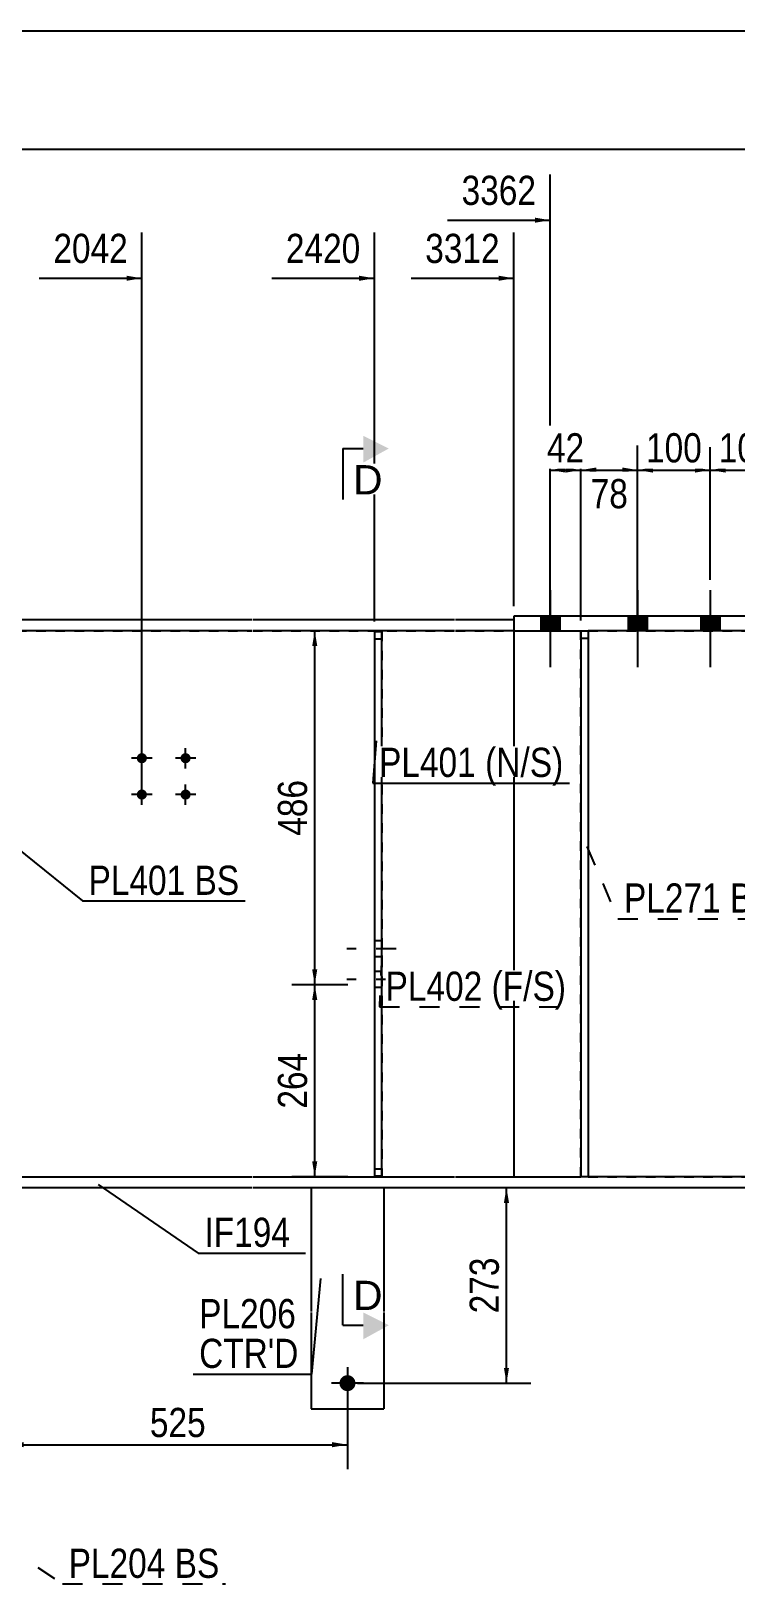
# Model space of a CAD drawing. Header units: millimetres. Extents: x -242 to 170, y -177 to 110.
# Drawn here: x -143.8 to -74.7, y -42.1 to 110.3 of the extents above; entities that cross this region are included whole.
import ezdxf

# ---------------------------------------------------------------- set-up
doc = ezdxf.new("R2010")
doc.units = ezdxf.units.MM
doc.linetypes.add('DXK_LINE_DOT1', pattern=[1.8814, 0.9407, -0.9407])
doc.linetypes.add('DXK_LINE_DOT2', pattern=[3.9198, 1.9599, -1.9599])
doc.styles.add('Arial', font='ARIAL.TTF', dxfattribs={"height": 0.2})
doc.styles.add('Arial Narrow', font='ARIALN.TTF', dxfattribs={"height": 0.2})

# ---------------------------------------------------------------- blocks, each defined once
blk = doc.blocks.new('Unknown-623346275-1210')
at = {"color": 5, "linetype": 'Continuous'}
blk.add_line((170.32, 110.34), (-239.68, 110.34), dxfattribs=at)
blk = doc.blocks.new('Bolt-623346275-14867 - 1645')
at = {"color": 3, "linetype": 'DXK_LINE_DOT2'}
for p, q in [((-107.98, 20.28), (-112.84, 20.28)), ((-109.41, 21.07), (-110.13, 21.07)), ((-109.41, 19.5), (-110.13, 19.5)), ((-107.98, 17.25), (-112.84, 17.25)), ((-109.41, 18.04), (-110.13, 18.04)), ((-109.41, 16.47), (-110.13, 16.47))]:
    blk.add_line(p, q, dxfattribs=at)
blk = doc.blocks.new('Bolt-623346275-1778 - 1645')
at = {"linetype": 'Continuous'}
for points in [[(-133.44, 38.98, -1), (-132.44, 38.98, -1)], [(-129.15, 38.98, -1), (-128.15, 38.98, -1)], [(-133.44, 35.41, -1), (-132.44, 35.41, -1)], [(-129.15, 35.41, -1), (-128.15, 35.41, -1)]]:
    blk.add_hatch(color=3, dxfattribs=at).paths.add_polyline_path(points)
at = {"color": 3, "linetype": 'Continuous'}
for p, q in [((-132.94, 37.98), (-132.94, 39.98)), ((-128.65, 37.98), (-128.65, 39.98)), ((-131.94, 38.98), (-133.94, 38.98)), ((-127.65, 38.98), (-129.65, 38.98)), ((-131.94, 35.41), (-133.94, 35.41)), ((-132.94, 34.41), (-132.94, 36.41)), ((-127.65, 35.41), (-129.65, 35.41)), ((-128.65, 34.41), (-128.65, 36.41))]:
    blk.add_line(p, q, dxfattribs=at)
blk = doc.blocks.new('Bolt-623346275-2176 - 1645')
at = {"linetype": 'Continuous'}
blk.add_hatch(color=3, dxfattribs=at).paths.add_polyline_path([(-112.77, -23.14, -1), (-112.77, -21.57, -1)])
at = {"color": 3, "linetype": 'Continuous'}
for p, q in [((-112.77, -20.79), (-112.77, -23.93)), ((-111.2, -22.36), (-114.34, -22.36))]:
    blk.add_line(p, q, dxfattribs=at)
blk = doc.blocks.new('Part-623346275-1742 - 1645')
at = {"color": 2, "linetype": 'Continuous'}
for p, q in [((-89.86, 51.48), (-89.86, -2.09)), ((-89.86, 51.48), (-89.15, 51.48)), ((-89.15, 51.48), (-89.15, -2.09)), ((-89.15, -2.09), (-89.86, -2.09))]:
    blk.add_line(p, q, dxfattribs=at)
at = {"color": 7, "linetype": 'DXK_LINE_DOT1'}
blk.add_line((-89.86, 50.77), (-89.15, 50.77), dxfattribs=at)
blk = doc.blocks.new('Part-623346275-1805 - 1645')
at = {"color": 2, "linetype": 'Continuous'}
for p, q in [((-110.13, 51.41), (-110.13, -2.02)), ((-110.13, 51.41), (-109.41, 51.41)), ((-109.41, -2.02), (-109.41, 51.41)), ((-110.13, -2.02), (-109.41, -2.02))]:
    blk.add_line(p, q, dxfattribs=at)
blk = doc.blocks.new('Part-623346275-1670 - 1645')
at = {"color": 7, "linetype": 'DXK_LINE_DOT1'}
for p, q in [((-110.13, 51.41), (-110.13, -2.02)), ((-109.41, 51.41), (-110.13, 51.41)), ((-110.13, 50.69), (-109.41, 50.69)), ((-109.41, 51.41), (-109.41, -2.02)), ((-110.13, -1.31), (-109.41, -1.31)), ((-110.13, -2.02), (-109.41, -2.02))]:
    blk.add_line(p, q, dxfattribs=at)
blk = doc.blocks.new('Part-623346275-1769 - 1645')
at = {"color": 7, "linetype": 'DXK_LINE_DOT1'}
for p, q in [((-89.86, -2.09), (-89.86, 51.48)), ((-89.86, 51.48), (-89.15, 51.48)), ((-89.15, 51.48), (-89.15, -2.09)), ((-89.15, -2.09), (-89.86, -2.09))]:
    blk.add_line(p, q, dxfattribs=at)
blk = doc.blocks.new('Part-623346275-2047 - 1645')
at = {"color": 2, "linetype": 'Continuous'}
for p, q in [((-154.59, -2.09), (-122.15, -2.09)), ((-122.05, -2.09), (-102.27, -2.09)), ((-102.17, -2.09), (-89.86, -2.09)), ((-24.05, -2.09), (-89.15, -2.09)), ((-154.59, -3.16), (-122.15, -3.16)), ((-122.05, -3.16), (-102.27, -3.16)), ((-102.17, -3.16), (-11.65, -3.16))]:
    blk.add_line(p, q, dxfattribs=at)
blk = doc.blocks.new('Bolt-623346275-1776 - 1645')
at = {"linetype": 'Continuous'}
for points in [[(-91.95, 52.91), (-93.81, 52.91), (-93.81, 51.48), (-91.95, 51.48)], [(-91.95, 52.91), (-93.81, 52.91), (-93.81, 51.48), (-91.95, 51.48)], [(-83.38, 52.91), (-85.24, 52.91), (-85.24, 51.48), (-83.38, 51.48)], [(-83.38, 52.91), (-85.24, 52.91), (-85.24, 51.48), (-83.38, 51.48)], [(-76.24, 52.91), (-78.1, 52.91), (-78.1, 51.48), (-76.24, 51.48)], [(-76.24, 52.91), (-78.1, 52.91), (-78.1, 51.48), (-76.24, 51.48)], [(-69.1, 52.91), (-70.95, 52.91), (-70.95, 51.48), (-69.1, 51.48)], [(-69.1, 52.91), (-70.95, 52.91), (-70.95, 51.48), (-69.1, 51.48)], [(-55.98, 52.91), (-57.84, 52.91), (-57.84, 51.48), (-55.98, 51.48)], [(-55.98, 52.91), (-57.84, 52.91), (-57.84, 51.48), (-55.98, 51.48)], [(-42.86, 52.91), (-44.72, 52.91), (-44.72, 51.48), (-42.86, 51.48)], [(-42.86, 52.91), (-44.72, 52.91), (-44.72, 51.48), (-42.86, 51.48)], [(-35.72, 52.91), (-37.58, 52.91), (-37.58, 51.48), (-35.72, 51.48)], [(-35.72, 52.91), (-37.58, 52.91), (-37.58, 51.48), (-35.72, 51.48)], [(-28.58, 52.91), (-30.44, 52.91), (-30.44, 51.48), (-28.58, 51.48)], [(-28.58, 52.91), (-30.44, 52.91), (-30.44, 51.48), (-28.58, 51.48)], [(-20.01, 52.91), (-21.86, 52.91), (-21.86, 51.48), (-20.01, 51.48)], [(-20.01, 52.91), (-21.86, 52.91), (-21.86, 51.48), (-20.01, 51.48)]]:
    blk.add_hatch(color=3, dxfattribs=at).paths.add_polyline_path(points)
at = {"color": 3, "linetype": 'Continuous'}
for p, q in [((-92.88, 55.47), (-92.88, 47.91)), ((-92.88, 55.47), (-92.88, 47.91)), ((-84.31, 55.47), (-84.31, 47.91)), ((-84.31, 55.47), (-84.31, 47.91)), ((-77.17, 55.47), (-77.17, 47.91)), ((-77.17, 55.47), (-77.17, 47.91)), ((-70.03, 55.47), (-70.03, 47.91)), ((-70.03, 55.47), (-70.03, 47.91)), ((-56.91, 55.47), (-56.91, 47.91)), ((-56.91, 55.47), (-56.91, 47.91)), ((-43.79, 55.47), (-43.79, 47.91)), ((-43.79, 55.47), (-43.79, 47.91)), ((-36.65, 55.47), (-36.65, 47.91)), ((-36.65, 55.47), (-36.65, 47.91)), ((-29.51, 55.47), (-29.51, 47.91)), ((-29.51, 55.47), (-29.51, 47.91)), ((-20.94, 55.47), (-20.94, 47.91)), ((-20.94, 55.47), (-20.94, 47.91)), ((-93.81, 52.91), (-93.81, 51.48)), ((-93.81, 52.91), (-93.81, 51.48)), ((-91.95, 52.91), (-91.95, 51.48)), ((-91.95, 52.91), (-91.95, 51.48)), ((-85.24, 52.91), (-85.24, 51.48)), ((-85.24, 52.91), (-85.24, 51.48)), ((-83.38, 52.91), (-83.38, 51.48)), ((-83.38, 52.91), (-83.38, 51.48)), ((-78.1, 52.91), (-78.1, 51.48)), ((-78.1, 52.91), (-78.1, 51.48)), ((-76.24, 52.91), (-76.24, 51.48)), ((-76.24, 52.91), (-76.24, 51.48)), ((-70.95, 52.91), (-70.95, 51.48)), ((-70.95, 52.91), (-70.95, 51.48)), ((-69.1, 52.91), (-69.1, 51.48)), ((-69.1, 52.91), (-69.1, 51.48)), ((-57.84, 52.91), (-57.84, 51.48)), ((-57.84, 52.91), (-57.84, 51.48)), ((-55.98, 52.91), (-55.98, 51.48)), ((-55.98, 52.91), (-55.98, 51.48)), ((-44.72, 52.91), (-44.72, 51.48)), ((-44.72, 52.91), (-44.72, 51.48)), ((-42.86, 52.91), (-42.86, 51.48)), ((-42.86, 52.91), (-42.86, 51.48)), ((-37.58, 52.91), (-37.58, 51.48)), ((-37.58, 52.91), (-37.58, 51.48)), ((-35.72, 52.91), (-35.72, 51.48)), ((-35.72, 52.91), (-35.72, 51.48)), ((-30.44, 52.91), (-30.44, 51.48)), ((-30.44, 52.91), (-30.44, 51.48)), ((-28.58, 52.91), (-28.58, 51.48)), ((-28.58, 52.91), (-28.58, 51.48)), ((-21.86, 52.91), (-21.86, 51.48)), ((-21.86, 52.91), (-21.86, 51.48)), ((-20.01, 52.91), (-20.01, 51.48)), ((-20.01, 52.91), (-20.01, 51.48))]:
    blk.add_line(p, q, dxfattribs=at)
blk = doc.blocks.new('Part-623346275-2003 - 1645')
at = {"color": 2, "linetype": 'Continuous'}
for p, q in [((-187.32, 52.55), (-213.93, 52.55)), ((-213.93, 52.55), (-213.93, 51.48)), ((-169.04, 52.55), (-187.22, 52.55)), ((-154.69, 52.55), (-168.94, 52.55)), ((-122.15, 52.55), (-154.59, 52.55)), ((-102.27, 52.55), (-122.05, 52.55)), ((-96.45, 52.55), (-102.17, 52.55)), ((-96.45, 52.55), (-96.45, 51.48)), ((-187.32, 51.48), (-213.93, 51.48)), ((-169.04, 51.48), (-187.22, 51.48)), ((-154.69, 51.48), (-168.94, 51.48)), ((-122.15, 51.48), (-154.59, 51.48)), ((-102.27, 51.48), (-122.05, 51.48)), ((-96.45, 51.48), (-102.17, 51.48))]:
    blk.add_line(p, q, dxfattribs=at)
blk = doc.blocks.new('Part-623346275-2130 - 1645')
at = {"color": 2, "linetype": 'Continuous'}
for p, q in [((-96.45, 51.48), (-96.45, -2.09)), ((-17.36, 51.48), (-17.36, -2.09))]:
    blk.add_line(p, q, dxfattribs=at)
at = {"color": 7, "linetype": 'DXK_LINE_DOT1'}
for p, q in [((-96.45, 51.48), (-89.86, 51.48)), ((-89.15, 51.48), (-24.05, 51.48)), ((-23.34, 51.48), (-17.36, 51.48)), ((-96.45, -2.09), (-89.86, -2.09)), ((-89.15, -2.09), (-24.05, -2.09)), ((-23.34, -2.09), (-17.36, -2.09))]:
    blk.add_line(p, q, dxfattribs=at)
blk = doc.blocks.new('Part-623346275-2155 - 1645')
at = {"color": 2, "linetype": 'Continuous'}
for p, q in [((-116.34, -3.16), (-116.34, -15.31)), ((-109.2, -3.16), (-109.2, -15.31)), ((-116.34, -15.41), (-116.34, -24.86)), ((-109.2, -15.41), (-109.2, -24.86)), ((-116.34, -24.86), (-109.2, -24.86))]:
    blk.add_line(p, q, dxfattribs=at)
at = {"color": 7, "linetype": 'DXK_LINE_DOT1'}
blk.add_line((-116.34, -3.16), (-109.2, -3.16), dxfattribs=at)
blk = doc.blocks.new('Part-623346275-3206 - 1645')
at = {"color": 2, "linetype": 'Continuous'}
for p, q in [((-17.36, 52.91), (-96.45, 52.91)), ((-96.45, 52.91), (-96.45, 51.48)), ((-17.36, 51.48), (-17.36, 52.91)), ((-96.45, 51.48), (-89.86, 51.48)), ((-24.05, 51.48), (-89.15, 51.48)), ((-17.36, 51.48), (-23.34, 51.48))]:
    blk.add_line(p, q, dxfattribs=at)
blk = doc.blocks.new('Part-623346275-3209 - 1645')
at = {"color": 7, "linetype": 'DXK_LINE_DOT1'}
for p, q in [((-213.93, 51.48), (-213.93, -2.09)), ((-213.93, 51.48), (-187.32, 51.48)), ((-187.22, 51.48), (-169.04, 51.48)), ((-168.94, 51.48), (-154.69, 51.48)), ((-154.59, 51.48), (-122.15, 51.48)), ((-122.05, 51.48), (-102.27, 51.48)), ((-102.17, 51.48), (-96.45, 51.48)), ((-96.45, 51.48), (-96.45, -2.09)), ((-213.93, -2.09), (-187.32, -2.09)), ((-187.22, -2.09), (-169.04, -2.09)), ((-168.94, -2.09), (-154.69, -2.09)), ((-154.59, -2.09), (-122.15, -2.09)), ((-122.05, -2.09), (-102.27, -2.09)), ((-102.17, -2.09), (-96.45, -2.09))]:
    blk.add_line(p, q, dxfattribs=at)
blk = doc.blocks.new('StraightDimension-623346275-21803 - 1645')
at = {"linetype": 'Continuous'}
for points in [[(-75.67, 67.01), (-77.17, 67.26), (-75.67, 67.51)], [(-71.53, 67.51), (-70.03, 67.26), (-71.53, 67.01)]]:
    blk.add_hatch(color=7, dxfattribs=at).paths.add_polyline_path(points)
at = {"color": 7, "linetype": 'Continuous'}
for p, q in [((-77.17, 56.47), (-77.17, 69.51)), ((-70.03, 56.47), (-70.03, 69.51)), ((-77.17, 67.26), (-70.03, 67.26))]:
    blk.add_line(p, q, dxfattribs=at)
at = {"color": 0}
blk.add_wipeout([(-70.25, 67.41), (-70.25, 71.61), (-76.94, 71.61), (-76.94, 67.41)], dxfattribs=at)
at = {"color": 3, "style": 'Arial Narrow'}
blk.add_text('100', height=2.863, dxfattribs=at).set_placement((-76.34, 68.01))
blk = doc.blocks.new('StraightDimension-623346275-2334 - 1645')
at = {"color": 7, "linetype": 'Continuous'}
blk.add_line((-215.36, 98.76), (141.5, 98.76), dxfattribs=at)
blk = doc.blocks.new('StraightDimension-623346275-2301 - 1645')
at = {"linetype": 'Continuous'}
for points in [[(-97.42, -4.66), (-97.17, -3.16), (-96.92, -4.66)], [(-96.92, -20.86), (-97.17, -22.36), (-97.42, -20.86)]]:
    blk.add_hatch(color=7, dxfattribs=at).paths.add_polyline_path(points)
at = {"color": 7, "linetype": 'Continuous'}
for p, q in [((-102.93, -3.16), (-94.77, -3.16)), ((-97.17, -22.36), (-97.17, -3.16)), ((-111.77, -22.36), (-94.77, -22.36))]:
    blk.add_line(p, q, dxfattribs=at)
at = {"color": 0}
blk.add_wipeout([(-97.32, -9.42), (-101.52, -9.42), (-101.52, -16.1), (-97.32, -16.1)], dxfattribs=at)
at = {"color": 3, "style": 'Arial Narrow'}
blk.add_text('273', height=2.863, rotation=90.0002, dxfattribs=at).set_placement((-97.92, -15.5))
blk = doc.blocks.new('StraightDimension-623346275-2688 - 1645')
at = {"linetype": 'Continuous'}
for points in [[(-144.54, -28.64), (-146.04, -28.39), (-144.54, -28.14)], [(-114.27, -28.14), (-112.77, -28.39), (-114.27, -28.64)]]:
    blk.add_hatch(color=7, dxfattribs=at).paths.add_polyline_path(points)
at = {"color": 7, "linetype": 'Continuous'}
for p, q in [((-146.04, -4.16), (-146.04, -30.79)), ((-112.77, -23.36), (-112.77, -30.79)), ((-146.04, -28.39), (-112.77, -28.39))]:
    blk.add_line(p, q, dxfattribs=at)
at = {"color": 0}
blk.add_wipeout([(-126.06, -28.24), (-126.06, -24.04), (-132.75, -24.04), (-132.75, -28.24)], dxfattribs=at)
at = {"color": 3, "style": 'Arial Narrow'}
blk.add_text('525', height=2.863, dxfattribs=at).set_placement((-132.15, -27.64))
blk = doc.blocks.new('StraightDimension-623346275-14331 - 1645')
at = {"linetype": 'Continuous'}
for points in [[(-116.23, 49.98), (-115.98, 51.48), (-115.73, 49.98)], [(-115.73, 18.25), (-115.98, 16.75), (-116.23, 18.25)]]:
    blk.add_hatch(color=7, dxfattribs=at).paths.add_polyline_path(points)
at = {"color": 7, "linetype": 'Continuous'}
for p, q in [((-112.73, 51.48), (-118.23, 51.48)), ((-115.98, 16.75), (-115.98, 51.48)), ((-112.73, 16.75), (-118.23, 16.75))]:
    blk.add_line(p, q, dxfattribs=at)
at = {"color": 0}
blk.add_wipeout([(-116.13, 37.46), (-120.33, 37.46), (-120.33, 30.77), (-116.13, 30.77)], dxfattribs=at)
at = {"color": 3, "style": 'Arial Narrow'}
blk.add_text('486', height=2.863, rotation=90.0002, dxfattribs=at).set_placement((-116.73, 31.37))
blk = doc.blocks.new('StraightDimension-623346275-14332 - 1645')
at = {"linetype": 'Continuous'}
for points in [[(-116.23, 15.25), (-115.98, 16.75), (-115.73, 15.25)], [(-115.73, -0.59), (-115.98, -2.09), (-116.23, -0.59)]]:
    blk.add_hatch(color=7, dxfattribs=at).paths.add_polyline_path(points)
at = {"color": 7, "linetype": 'Continuous'}
for p, q in [((-112.73, 16.75), (-118.23, 16.75)), ((-115.98, -2.09), (-115.98, 16.75)), ((-112.73, -2.09), (-118.23, -2.09))]:
    blk.add_line(p, q, dxfattribs=at)
at = {"color": 0}
blk.add_wipeout([(-116.13, 10.67), (-120.33, 10.67), (-120.33, 3.99), (-116.13, 3.99)], dxfattribs=at)
at = {"color": 3, "style": 'Arial Narrow'}
blk.add_text('264', height=2.863, rotation=90.0002, dxfattribs=at).set_placement((-116.73, 4.59))
blk = doc.blocks.new('StraightDimension-623346275-19438 - 1645')
at = {"linetype": 'Continuous'}
blk.add_hatch(color=7, dxfattribs=at).paths.add_polyline_path([(-111.63, 86.33), (-110.13, 86.08), (-111.63, 85.83)])
at = {"color": 7, "linetype": 'Continuous'}
for p, q in [((-110.13, 52.41), (-110.13, 90.58)), ((-120.19, 86.08), (-110.13, 86.08))]:
    blk.add_line(p, q, dxfattribs=at)
at = {"color": 0}
blk.add_wipeout([(-110.9, 86.98), (-110.9, 91.18), (-119.41, 91.18), (-119.41, 86.98)], dxfattribs=at)
at = {"color": 3, "style": 'Arial Narrow'}
blk.add_text('2420', height=2.863, dxfattribs=at).set_placement((-118.81, 87.58))
blk = doc.blocks.new('StraightDimension-623346275-19436 - 1645')
at = {"linetype": 'Continuous'}
blk.add_hatch(color=7, dxfattribs=at).paths.add_polyline_path([(-94.38, 92.03), (-92.88, 91.78), (-94.38, 91.53)])
at = {"color": 7, "linetype": 'Continuous'}
for p, q in [((-92.88, 53.91), (-92.88, 96.28)), ((-102.95, 91.78), (-92.88, 91.78))]:
    blk.add_line(p, q, dxfattribs=at)
at = {"color": 0}
blk.add_wipeout([(-93.66, 92.68), (-93.66, 96.88), (-102.17, 96.88), (-102.17, 92.68)], dxfattribs=at)
at = {"color": 3, "style": 'Arial Narrow'}
blk.add_text('3362', height=2.863, dxfattribs=at).set_placement((-101.57, 93.28))
blk = doc.blocks.new('StraightDimension-623346275-19437 - 1645')
at = {"linetype": 'Continuous'}
blk.add_hatch(color=7, dxfattribs=at).paths.add_polyline_path([(-97.95, 86.33), (-96.45, 86.08), (-97.95, 85.83)])
at = {"color": 7, "linetype": 'Continuous'}
for p, q in [((-96.45, 53.91), (-96.45, 90.58)), ((-106.52, 86.08), (-96.45, 86.08))]:
    blk.add_line(p, q, dxfattribs=at)
at = {"color": 0}
blk.add_wipeout([(-97.23, 86.98), (-97.23, 91.18), (-105.74, 91.18), (-105.74, 86.98)], dxfattribs=at)
at = {"color": 3, "style": 'Arial Narrow'}
blk.add_text('3312', height=2.863, dxfattribs=at).set_placement((-105.14, 87.58))
blk = doc.blocks.new('StraightDimension-623346275-19439 - 1645')
at = {"linetype": 'Continuous'}
blk.add_hatch(color=7, dxfattribs=at).paths.add_polyline_path([(-134.44, 86.33), (-132.94, 86.08), (-134.44, 85.83)])
at = {"color": 7, "linetype": 'Continuous'}
for p, q in [((-132.94, 36.41), (-132.94, 90.58)), ((-143, 86.08), (-132.94, 86.08))]:
    blk.add_line(p, q, dxfattribs=at)
at = {"color": 0}
blk.add_wipeout([(-133.71, 86.98), (-133.71, 91.18), (-142.22, 91.18), (-142.22, 86.98)], dxfattribs=at)
at = {"color": 3, "style": 'Arial Narrow'}
blk.add_text('2042', height=2.863, dxfattribs=at).set_placement((-141.62, 87.58))
blk = doc.blocks.new('StraightDimension-623346275-21804 - 1645')
at = {"linetype": 'Continuous'}
for points in [[(-82.81, 67.01), (-84.31, 67.26), (-82.81, 67.51)], [(-78.67, 67.51), (-77.17, 67.26), (-78.67, 67.01)]]:
    blk.add_hatch(color=7, dxfattribs=at).paths.add_polyline_path(points)
at = {"color": 7, "linetype": 'Continuous'}
for p, q in [((-84.31, 52.48), (-84.31, 69.51)), ((-77.17, 56.47), (-77.17, 69.51)), ((-84.31, 67.26), (-77.17, 67.26))]:
    blk.add_line(p, q, dxfattribs=at)
at = {"color": 0}
blk.add_wipeout([(-77.4, 67.41), (-77.4, 71.61), (-84.08, 71.61), (-84.08, 67.41)], dxfattribs=at)
at = {"color": 3, "style": 'Arial Narrow'}
blk.add_text('100', height=2.863, dxfattribs=at).set_placement((-83.48, 68.01))
blk = doc.blocks.new('StraightDimension-623346275-21805 - 1645')
at = {"linetype": 'Continuous'}
for points in [[(-88.36, 67.01), (-89.86, 67.26), (-88.36, 67.51)], [(-85.81, 67.51), (-84.31, 67.26), (-85.81, 67.01)]]:
    blk.add_hatch(color=7, dxfattribs=at).paths.add_polyline_path(points)
at = {"color": 7, "linetype": 'Continuous'}
for p, q in [((-89.86, 52.48), (-89.86, 69.66)), ((-84.31, 52.48), (-84.31, 69.66)), ((-89.86, 67.26), (-84.31, 67.26))]:
    blk.add_line(p, q, dxfattribs=at)
at = {"color": 0}
blk.add_wipeout([(-84.66, 62.91), (-84.66, 67.11), (-89.51, 67.11), (-89.51, 62.91)], dxfattribs=at)
at = {"color": 3, "style": 'Arial Narrow'}
blk.add_text('78', height=2.863, dxfattribs=at).set_placement((-88.91, 63.51))
blk = doc.blocks.new('StraightDimension-623346275-21806 - 1645')
at = {"linetype": 'Continuous'}
for points in [[(-91.38, 67.01), (-92.88, 67.26), (-91.38, 67.51)], [(-91.36, 67.51), (-89.86, 67.26), (-91.36, 67.01)]]:
    blk.add_hatch(color=7, dxfattribs=at).paths.add_polyline_path(points)
at = {"color": 7, "linetype": 'Continuous'}
for p, q in [((-92.88, 52.48), (-92.88, 69.51)), ((-89.86, 52.48), (-89.86, 69.51)), ((-92.88, 67.26), (-89.86, 67.26))]:
    blk.add_line(p, q, dxfattribs=at)
at = {"color": 0}
blk.add_wipeout([(-88.94, 67.41), (-88.94, 71.61), (-93.8, 71.61), (-93.8, 67.41)], dxfattribs=at)
at = {"color": 3, "style": 'Arial Narrow'}
blk.add_text('42', height=2.863, dxfattribs=at).set_placement((-93.2, 68.01))
blk = doc.blocks.new('SectionMark-623346275-14467 - 1645')
at = {"color": 7, "linetype": 'Continuous'}
for p, q in [((-113.22, 69.37), (-113.22, 64.37)), ((-113.22, 69.37), (-111.22, 69.37)), ((-113.22, -16.67), (-113.22, -11.67)), ((-113.22, -16.67), (-111.22, -16.67))]:
    blk.add_line(p, q, dxfattribs=at)
at = {"color": 0, "linetype": 'Continuous'}
for points in [[(-109.33, 64.87), (-109.33, 67.87), (-112.22, 67.87), (-112.22, 64.87)], [(-109.33, -15.17), (-109.33, -12.17), (-112.22, -12.17), (-112.22, -15.17)]]:
    blk.add_wipeout(points, dxfattribs=at)
at = {"linetype": 'Continuous'}
for points in [[(-111.22, 70.62), (-108.72, 69.37), (-111.22, 67.99)], [(-111.22, -15.42), (-108.72, -16.67), (-111.22, -18.05)]]:
    blk.add_hatch(color=7, dxfattribs=at).paths.add_polyline_path(points)
at = {"color": 136, "linetype": 'Continuous', "style": 'Arial'}
for p in [(-112.22, 64.87), (-112.22, -15.17)]:
    blk.add_text('D', height=2.87, dxfattribs=at).set_placement(p)
blk = doc.blocks.new('Mark-623346275-1801 - 1645')
at = {"color": 0}
for points in [[(-100.16, 37.14), (-100.16, 40.14), (-109.67, 40.14), (-109.67, 37.14)], [(-91.6, 37.14), (-91.6, 40.14), (-99.26, 40.14), (-99.26, 37.14)]]:
    blk.add_wipeout(points, dxfattribs=at)
for points in [[(-100.16, 37.14), (-100.16, 40.14), (-109.67, 40.14), (-109.67, 37.14)], [(-91.6, 37.14), (-91.6, 40.14), (-99.26, 40.14), (-99.26, 37.14)]]:
    blk.add_wipeout(points, dxfattribs=at)
at = {"color": 7, "linetype": 'Continuous'}
for p, q in [((-109.96, 40.7), (-110.27, 36.54)), ((-110.27, 36.54), (-91, 36.54))]:
    blk.add_line(p, q, dxfattribs=at)
at = {"color": 3, "style": 'Arial Narrow'}
for s, p in [('PL401', (-109.67, 37.14)), ('(N/', (-99.26, 37.14)), ('S)', (-94.88, 37.14))]:
    blk.add_text(s, height=2.863, dxfattribs=at).set_placement(p)
blk = doc.blocks.new('Mark-623346275-1666 - 1645')
at = {"color": 0}
for points in [[(-99.53, 15.17), (-99.53, 18.17), (-109.03, 18.17), (-109.03, 15.17)], [(-91.33, 15.17), (-91.33, 18.17), (-98.63, 18.17), (-98.63, 15.17)]]:
    blk.add_wipeout(points, dxfattribs=at)
for points in [[(-99.53, 15.17), (-99.53, 18.17), (-109.03, 18.17), (-109.03, 15.17)], [(-91.33, 15.17), (-91.33, 18.17), (-98.63, 18.17), (-98.63, 15.17)]]:
    blk.add_wipeout(points, dxfattribs=at)
at = {"color": 7, "linetype": 'DXK_LINE_DOT2'}
for p, q in [((-109.41, 19.62), (-109.63, 14.57)), ((-109.63, 14.57), (-90.73, 14.57))]:
    blk.add_line(p, q, dxfattribs=at)
at = {"color": 3, "style": 'Arial Narrow'}
for s, p in [('PL402', (-109.03, 15.17)), ('(F/', (-98.63, 15.17)), ('S)', (-94.61, 15.17))]:
    blk.add_text(s, height=2.863, dxfattribs=at).set_placement(p)
blk = doc.blocks.new('MarkSet-623346275-2913 - 1645')
at = {"color": 0}
for points in [[(-128.67, 25.57), (-128.67, 28.57), (-138.17, 28.57), (-138.17, 25.57)], [(-123.39, 25.57), (-123.39, 28.57), (-127.77, 28.57), (-127.77, 25.57)]]:
    blk.add_wipeout(points, dxfattribs=at)
for points in [[(-128.67, 25.57), (-128.67, 28.57), (-138.17, 28.57), (-138.17, 25.57)], [(-123.39, 25.57), (-123.39, 28.57), (-127.77, 28.57), (-127.77, 25.57)]]:
    blk.add_wipeout(points, dxfattribs=at)
at = {"color": 7, "linetype": 'Continuous'}
for p, q in [((-146.23, 31), (-138.77, 24.97)), ((-138.77, 24.97), (-122.79, 24.97))]:
    blk.add_line(p, q, dxfattribs=at)
at = {"color": 3, "style": 'Arial Narrow'}
for s, p in [('PL401', (-138.17, 25.57)), ('BS', (-127.77, 25.57))]:
    blk.add_text(s, height=2.863, dxfattribs=at).set_placement(p)
blk = doc.blocks.new('Mark-623346275-2043 - 1645')
at = {"color": 0}
blk.add_wipeout([(-118.4, -8.98), (-118.4, -5.98), (-126.8, -5.98), (-126.8, -8.98)], dxfattribs=at)
blk.add_wipeout([(-118.4, -8.98), (-118.4, -5.98), (-126.8, -5.98), (-126.8, -8.98)], dxfattribs=at)
at = {"color": 7, "linetype": 'Continuous'}
for p, q in [((-137.22, -2.84), (-127.4, -9.58)), ((-127.4, -9.58), (-116.9, -9.58))]:
    blk.add_line(p, q, dxfattribs=at)
at = {"color": 3, "style": 'Arial Narrow'}
blk.add_text('IF194', height=2.863, dxfattribs=at).set_placement((-126.8, -8.98))
blk = doc.blocks.new('Mark-623346275-2151 - 1645')
at = {"color": 7, "linetype": 'Continuous'}
blk.add_line((-115.42, -12.08), (-116.31, -21.46), dxfattribs=at)
at = {"color": 0}
for points in [[(-117.81, -16.96), (-117.81, -13.96), (-127.32, -13.96), (-127.32, -16.96)], [(-117.56, -20.86), (-117.56, -17.86), (-127.32, -17.86), (-127.32, -20.86)]]:
    blk.add_wipeout(points, dxfattribs=at)
for points in [[(-117.81, -16.96), (-117.81, -13.96), (-127.32, -13.96), (-127.32, -16.96)], [(-117.56, -20.86), (-117.56, -17.86), (-127.32, -17.86), (-127.32, -20.86)]]:
    blk.add_wipeout(points, dxfattribs=at)
at = {"color": 7, "linetype": 'Continuous'}
blk.add_line((-127.92, -21.46), (-116.31, -21.46), dxfattribs=at)
at = {"color": 3, "style": 'Arial Narrow'}
blk.add_text('PL206', height=2.863, dxfattribs=at).set_placement((-127.32, -16.96))
at = {"color": 1, "style": 'Arial Narrow'}
blk.add_text("CTR'D", height=2.863, dxfattribs=at).set_placement((-127.32, -20.86))
blk = doc.blocks.new('MarkSet-623346275-2948 - 1645')
at = {"color": 0}
for points in [[(-76.14, 23.83), (-76.14, 26.83), (-85.64, 26.83), (-85.64, 23.83)], [(-70.86, 23.83), (-70.86, 26.83), (-75.24, 26.83), (-75.24, 23.83)]]:
    blk.add_wipeout(points, dxfattribs=at)
for points in [[(-76.14, 23.83), (-76.14, 26.83), (-85.64, 26.83), (-85.64, 23.83)], [(-70.86, 23.83), (-70.86, 26.83), (-75.24, 26.83), (-75.24, 23.83)]]:
    blk.add_wipeout(points, dxfattribs=at)
at = {"color": 7, "linetype": 'DXK_LINE_DOT2'}
for p, q in [((-89.28, 30.3), (-86.24, 23.23)), ((-86.24, 23.23), (-70.26, 23.23))]:
    blk.add_line(p, q, dxfattribs=at)
at = {"color": 3, "style": 'Arial Narrow'}
for s, p in [('PL271', (-85.64, 23.83)), ('BS', (-75.24, 23.83))]:
    blk.add_text(s, height=2.863, dxfattribs=at).set_placement(p)
blk = doc.blocks.new('MarkSet-623346275-2890 - 1645')
at = {"color": 0}
for points in [[(-130.62, -41.46), (-130.62, -38.46), (-140.12, -38.46), (-140.12, -41.46)], [(-125.34, -41.46), (-125.34, -38.46), (-129.72, -38.46), (-129.72, -41.46)]]:
    blk.add_wipeout(points, dxfattribs=at)
for points in [[(-130.62, -41.46), (-130.62, -38.46), (-140.12, -38.46), (-140.12, -41.46)], [(-125.34, -41.46), (-125.34, -38.46), (-129.72, -38.46), (-129.72, -41.46)]]:
    blk.add_wipeout(points, dxfattribs=at)
at = {"color": 7, "linetype": 'DXK_LINE_DOT2'}
for p, q in [((-149.7, -36.14), (-140.72, -42.06)), ((-140.72, -42.06), (-124.74, -42.06))]:
    blk.add_line(p, q, dxfattribs=at)
at = {"color": 3, "style": 'Arial Narrow'}
for s, p in [('PL204', (-140.12, -41.46)), ('BS', (-129.72, -41.46))]:
    blk.add_text(s, height=2.863, dxfattribs=at).set_placement(p)

msp = doc.modelspace()

# ---------------------------------------------------------------- block references
for name in ['Unknown-623346275-1210', 'Bolt-623346275-1776 - 1645', 'Part-623346275-2003 - 1645', 'Part-623346275-3206 - 1645', 'Part-623346275-3209 - 1645', 'Part-623346275-1805 - 1645', 'Part-623346275-1670 - 1645', 'Part-623346275-2130 - 1645', 'Part-623346275-1742 - 1645', 'Part-623346275-1769 - 1645', 'Bolt-623346275-1778 - 1645', 'Bolt-623346275-14867 - 1645', 'Part-623346275-2047 - 1645', 'Part-623346275-2155 - 1645', 'Bolt-623346275-2176 - 1645']:
    msp.add_blockref(name, (0, 0))

# ---------------------------------------------------------------- next in the draw order: block references
for name in ['StraightDimension-623346275-21803 - 1645', 'StraightDimension-623346275-14331 - 1645', 'MarkSet-623346275-2913 - 1645', 'MarkSet-623346275-2948 - 1645', 'StraightDimension-623346275-2688 - 1645', 'StraightDimension-623346275-2301 - 1645', 'MarkSet-623346275-2890 - 1645']:
    msp.add_blockref(name, (0, 0))

# ---------------------------------------------------------------- next in the draw order: block references
for name in ['StraightDimension-623346275-2334 - 1645', 'StraightDimension-623346275-14332 - 1645', 'Mark-623346275-2151 - 1645']:
    msp.add_blockref(name, (0, 0))

# ---------------------------------------------------------------- next in the draw order: block references
for name in ['StraightDimension-623346275-19436 - 1645', 'StraightDimension-623346275-19439 - 1645', 'StraightDimension-623346275-19438 - 1645', 'StraightDimension-623346275-21804 - 1645', 'Mark-623346275-2043 - 1645']:
    msp.add_blockref(name, (0, 0))

# ---------------------------------------------------------------- next in the draw order: block references
for name in ['StraightDimension-623346275-19437 - 1645', 'SectionMark-623346275-14467 - 1645', 'StraightDimension-623346275-21805 - 1645']:
    msp.add_blockref(name, (0, 0))

# ---------------------------------------------------------------- next in the draw order: block references
for name in ['StraightDimension-623346275-21806 - 1645', 'Mark-623346275-1801 - 1645', 'Mark-623346275-1666 - 1645']:
    msp.add_blockref(name, (0, 0))

doc.saveas('drawing.dxf')
